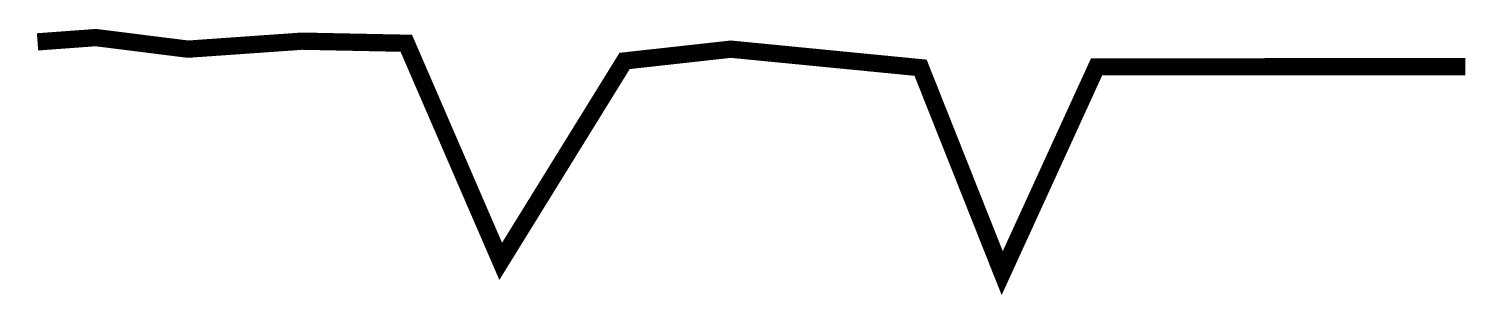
# Model space of a CAD drawing. Extents: x -0.03 to 8.34, y -0.01 to 1.53.
import ezdxf

# ---------------------------------------------------------------- set-up
doc = ezdxf.new("R2010")
doc.units = 0
doc.header["$MEASUREMENT"] = 0
doc.layers.get('0').update_dxf_attribs({"linetype": 'CONTINUOUS'})

msp = doc.modelspace()

# ---------------------------------------------------------------- linework, layer by layer
at = {"const_width": 0.1}
msp.add_lwpolyline([(8.2896, 1.3082), (6.9399, 1.3065), (6.1542, 1.3065), (5.6077, 0.1128), (5.1349, 1.3015), (4.0364, 1.4088), (3.4215, 1.3406), (2.7042, 0.1811), (2.1576, 1.4429), (1.5542, 1.4551), (0.8938, 1.4088), (0.3601, 1.4758), (0.0227, 1.451)], dxfattribs=at)

doc.saveas('drawing.dxf')
